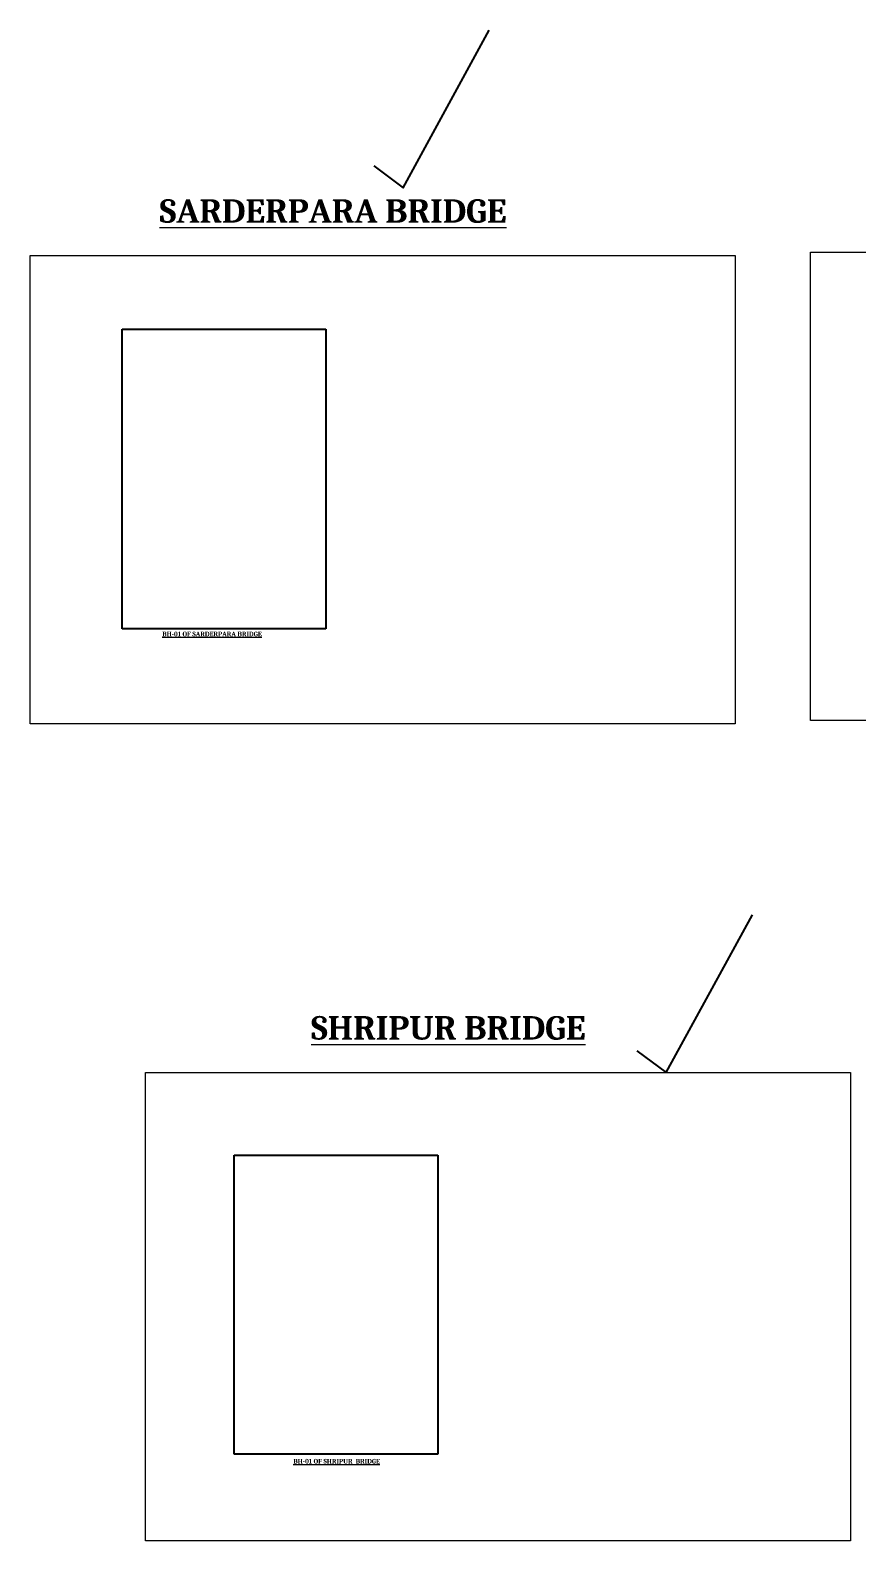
# Model space of a CAD drawing. Header units: millimetres. Extents: x 660635 to 3602845, y -5478610 to -489530.
# Drawn here: x 3056567 to 3214573, y -2827782 to -2539223 of the extents above; entities that cross this region are included whole.
import ezdxf

# ---------------------------------------------------------------- set-up
doc = ezdxf.new("R2010")
doc.units = ezdxf.units.MM
doc.header["$LTSCALE"] = 25
doc.header["$MEASUREMENT"] = 0
doc.layers.get('0').update_dxf_attribs({"lineweight": 13})
doc.layers.get('Defpoints').update_dxf_attribs({"color": 230, "lineweight": 9})
doc.layers.add('SLOPEEARTH', color=3, linetype='Continuous')
doc.styles.add('tynrb', font='timesbd.ttf')
picture_1 = doc.add_image_def('image36.jpg', size_in_pixel=(981, 1441))
picture_2 = doc.add_image_def('image42.jpg', size_in_pixel=(981, 1439))

msp = doc.modelspace()

# ---------------------------------------------------------------- linework, layer by layer
at = {"layer": 'Defpoints', "lineweight": -2, "ltscale": 100}
for points in [[(3122255.044, -2565154.474), (3127836.654, -2569305.849), (3144315.693, -2539222.853)], [(3172549.695, -2734168.339), (3178131.304, -2738319.714), (3194610.343, -2708236.718)]]:
    msp.add_lwpolyline(points, dxfattribs=at)
at = {"layer": 'Defpoints', "ltscale": 50}
for points in [[(3056567.194, -2582278.195), (3191325.214, -2582278.195), (3191325.214, -2671740.501), (3056567.194, -2671740.501)], [(3205723.348, -2581614.869), (3426629.326, -2581614.869), (3426629.326, -2671077.175), (3205723.348, -2671077.175)], [(3078590.739, -2738319.714), (3213348.76, -2738319.714), (3213348.76, -2827782.019), (3078590.739, -2827782.019)]]:
    msp.add_lwpolyline(points, close=True, dxfattribs=at)

# ---------------------------------------------------------------- texts
at = {"color": 0, "attachment_point": 2, "style": 'tynrb'}
for s, insert, char_height, width in [('{\\fCambria|b1|i0|c0|p18;\\LSARDERPARA BRIDGE}', (3114468.88, -2571510.376), 4500, 143916.34253), ('{\\fCambria|b1|i0|c0|p18;\\LBH-01 OF SARDERPARA BRIDGE}', (3091316.433, -2654111.212), 900, 35926.10593), ('{\\fCambria|b1|i0|c0|p18;\\LSHRIPUR BRIDGE}', (3136492.426, -2727551.894), 4500, 143916.34253), ('{\\fCambria|b1|i0|c0|p18;\\LBH-01 OF SHRIPUR  BRIDGE}', (3115141.871, -2812132.48), 900, 35926.10593)]:
    msp.add_mtext(s, dxfattribs=dict(at, insert=insert, char_height=char_height, width=width))

# ---------------------------------------------------------------- pictures from other files: only their frames are drawn
at = {"layer": 'SLOPEEARTH', "lineweight": -2, "ltscale": 100}
image = msp.add_image(picture_1, insert=(3074119.692, -2653546.241), size_in_units=(38933.438, 57189.687), dxfattribs=at)
image.dxf.flags = 7
image = msp.add_image(picture_2, insert=(3095533.719, -2811221.292), size_in_units=(38933.438, 57110.312), dxfattribs=at)
image.dxf.flags = 7

doc.saveas('drawing.dxf')
